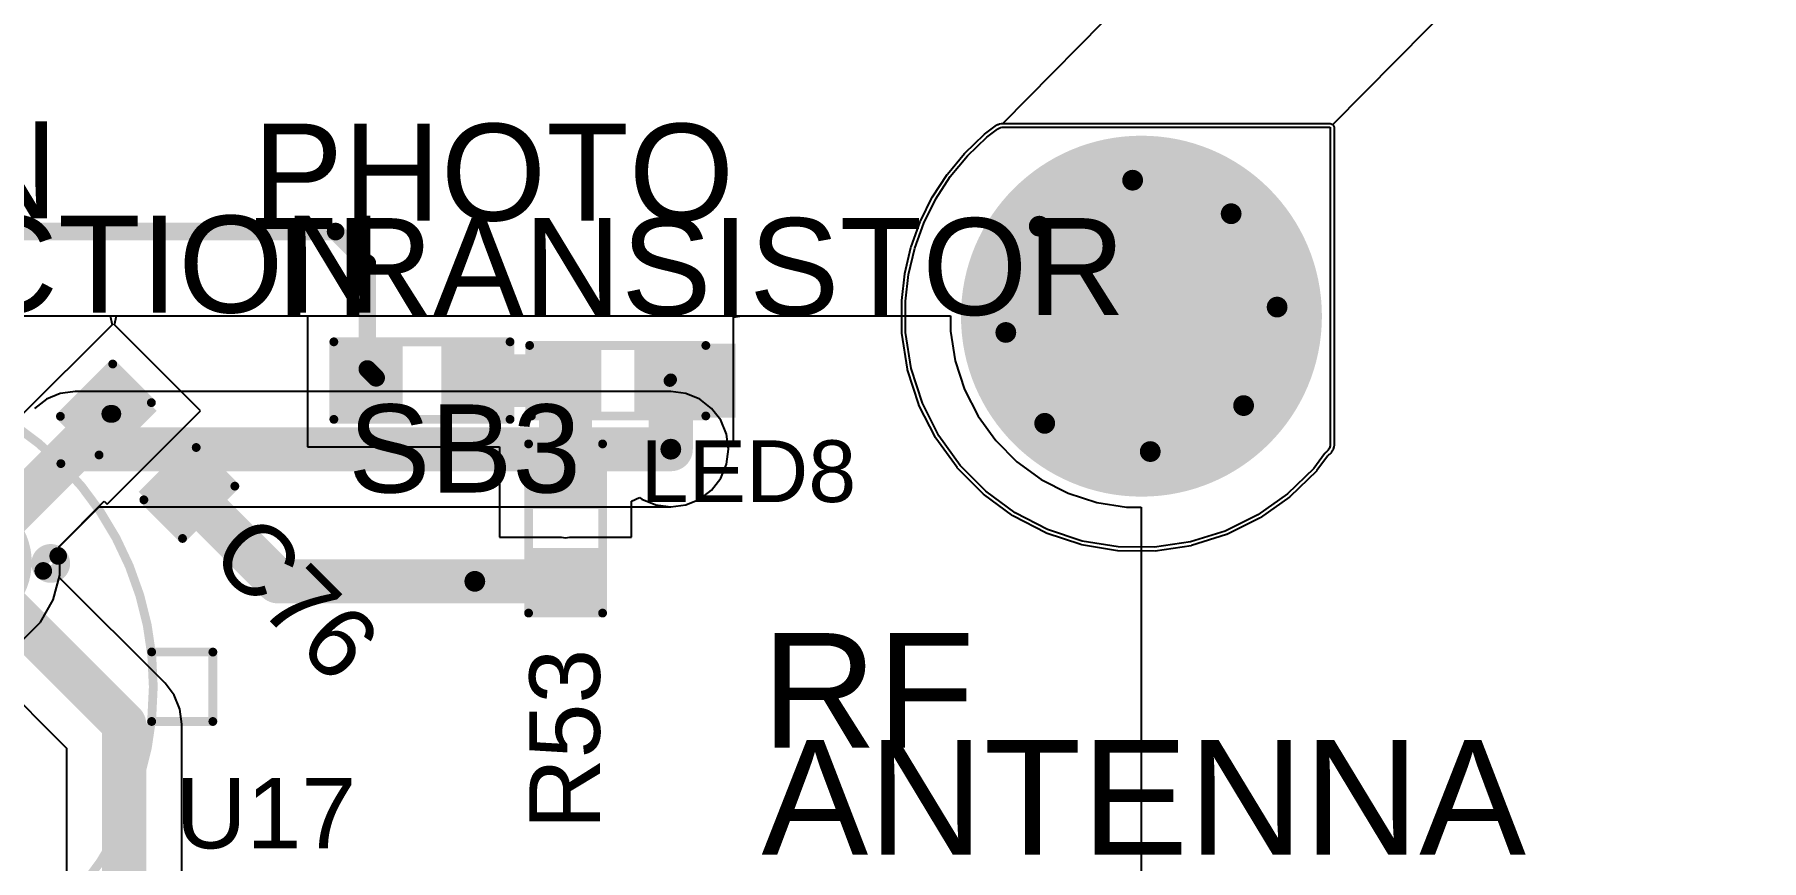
# Model space of a CAD drawing. Header units: millimetres. Extents: x -3 to 5437, y -3 to 5435.
# Drawn here: x 183.49 to 208.38, y 110.59 to 122.5 of the extents above; entities that cross this region are included whole.
import ezdxf

# ---------------------------------------------------------------- set-up
doc = ezdxf.new("R2010")
doc.units = ezdxf.units.MM
for name, color, linetype in [('BottomLayer', 5, 'Continuous'), ('BottomSolder', 6, 'Continuous'), ('MultiLayer', 9, 'Continuous'), ('PadHoleLayer', 156, 'Continuous'), ('TopLayer', 1, 'Continuous'), ('TopOverlay', 2, 'Continuous'), ('TopPaste', 8, 'Continuous'), ('TopSolder', 216, 'Continuous'), ('ViaHoleLayer', 16, 'Continuous')]:
    doc.layers.add(name, color=color, linetype=linetype)
doc.styles.add('Arial', font='', dxfattribs={"height": 0.2})
doc.styles.get('Arial').set_extended_font_data('Arial')

# ---------------------------------------------------------------- blocks, each defined once
blk = doc.blocks.new('AS312_283')
at = {"layer": 'BottomLayer'}
h = blk.add_hatch(color=5, dxfattribs=at)
edge = h.paths.add_edge_path()
edge.add_arc((-2.54, 1.27), 0.8999982, 0, 360)
h = blk.add_hatch(color=5, dxfattribs=at)
edge = h.paths.add_edge_path()
edge.add_arc((2.54, 1.27), 0.8999982, 0, 360)
h = blk.add_hatch(color=5, dxfattribs=at)
edge = h.paths.add_edge_path()
edge.add_arc((2.54e-06, -1.27), 0.8999982, 0, 360)
at = {"layer": 'BottomSolder'}
h = blk.add_hatch(color=6, dxfattribs=at)
edge = h.paths.add_edge_path()
edge.add_arc((-2.54, 1.27), 1.0015982, 0, 360)
h = blk.add_hatch(color=6, dxfattribs=at)
edge = h.paths.add_edge_path()
edge.add_arc((2.54, 1.27), 1.0015982, 0, 360)
h = blk.add_hatch(color=6, dxfattribs=at)
edge = h.paths.add_edge_path()
edge.add_arc((2.54e-06, -1.27), 1.0015982, 0, 360)
at = {"layer": 'MultiLayer'}
h = blk.add_hatch(color=9, dxfattribs=at)
edge = h.paths.add_edge_path()
edge.add_arc((-2.54, 1.27), 0.8999982, 0, 360)
h = blk.add_hatch(color=9, dxfattribs=at)
edge = h.paths.add_edge_path()
edge.add_arc((2.54, 1.27), 0.8999982, 0, 360)
h = blk.add_hatch(color=9, dxfattribs=at)
edge = h.paths.add_edge_path()
edge.add_arc((2.54e-06, -1.27), 0.8999982, 0, 360)
at = {"layer": 'PadHoleLayer'}
h = blk.add_hatch(color=156, dxfattribs=at)
edge = h.paths.add_edge_path()
edge.add_arc((-2.54, 1.27), 0.4499991, 0, 360)
h = blk.add_hatch(color=156, dxfattribs=at)
edge = h.paths.add_edge_path()
edge.add_arc((2.54, 1.27), 0.4499991, 0, 360)
h = blk.add_hatch(color=156, dxfattribs=at)
edge = h.paths.add_edge_path()
edge.add_arc((2.54e-06, -1.27), 0.4499991, 0, 360)
at = {"layer": 'TopLayer'}
h = blk.add_hatch(color=1, dxfattribs=at)
edge = h.paths.add_edge_path()
edge.add_arc((-2.54, 1.27), 0.8999982, 0, 360)
h = blk.add_hatch(color=1, dxfattribs=at)
edge = h.paths.add_edge_path()
edge.add_arc((2.54, 1.27), 0.8999982, 0, 360)
h = blk.add_hatch(color=1, dxfattribs=at)
edge = h.paths.add_edge_path()
edge.add_arc((2.54e-06, -1.27), 0.8999982, 0, 360)
at = {"layer": 'TopSolder'}
h = blk.add_hatch(color=216, dxfattribs=at)
edge = h.paths.add_edge_path()
edge.add_arc((-2.54, 1.27), 1.0015982, 0, 360)
h = blk.add_hatch(color=216, dxfattribs=at)
edge = h.paths.add_edge_path()
edge.add_arc((2.54, 1.27), 1.0015982, 0, 360)
h = blk.add_hatch(color=216, dxfattribs=at)
edge = h.paths.add_edge_path()
edge.add_arc((2.54e-06, -1.27), 1.0015982, 0, 360)
at = {"layer": 'TopOverlay'}
for points, const_width in [([(4.54999852, 1.27, 1), (-4.550003599999999, 1.27, 1)], 0.127), ([(-3.50271334, 5.44806886, 1), (-3.43921334, 5.44806886, 1)], 0.0635), ([(-3.50271334, 5.44806886, 1), (-3.43921334, 5.44806886, 1)], 0.0635), ([(-4.21027352, 4.74050868, 1), (-4.14677352, 4.74050868, 1)], 0.0635), ([(-4.209818859999999, 4.74096334, 1), (-4.14631886, 4.74096334, 1)], 0.0635), ([(-2.8785947, 4.823952759999999, 1), (-2.8150947, 4.823952759999999, 1)], 0.0635), ([(-3.587749999999999, 4.11479746, 1), (-3.52425, 4.11479746, 1)], 0.0635), ([(-3.2766, 2.1844, 1), (-3.581399999999999, 2.1844, 1)], 0.254), ([(-3.644899999999999, 2.1844, 1), (-3.5179, 2.1844, 1)], 0.127), ([(-3.3401, 2.1844, 1), (-3.2131, 2.1844, 1)], 0.127), ([(-4.5817536, 1.27, 1), (-4.5182536, 1.27, 1)], 0.0635), ([(4.51824852, 1.27, 1), (4.58174852, 1.27, 1)], 0.0635)]:
    blk.add_lwpolyline(points, format="xyb", close=True, dxfattribs=dict(at, const_width=const_width))
at = {"layer": 'TopOverlay', "const_width": 0.127}
for points in [[(-3.47096334, 5.44806886), (-4.17806886, 4.74096334)], [(-2.8468447, 4.823952759999999), (-3.47096334, 5.44806886)], [(-3.556, 4.11479746), (-4.17852352, 4.74050868)]]:
    blk.add_lwpolyline(points, dxfattribs=at)
blk = doc.blocks.new('ALS_PT19_315C_L177_TR_328')
at = {"layer": 'TopLayer'}
for points in [[(-1.15999895, 0.41000045), (-0.33999805, 0.41000045), (-0.33999805, -0.41000045), (-1.15999895, -0.41000045)], [(0.34000059, 0.41000045), (1.16000149, 0.41000045), (1.16000149, -0.41000045), (0.34000059, -0.41000045)]]:
    blk.add_hatch(color=1, dxfattribs=at).paths.add_polyline_path(points)
at = {"layer": 'TopOverlay'}
blk.add_hatch(color=2, dxfattribs=at).paths.add_polyline_path([(-1.70194478, -0.53325522), (-1.27014478, -0.53325522), (-1.27014478, 0.5335447799999999), (-1.70194478, 0.5335447799999999)])
at = {"layer": 'TopPaste'}
for points in [[(-1.15999895, 0.41000045), (-0.33999805, 0.41000045), (-0.33999805, -0.41000045), (-1.15999895, -0.41000045)], [(0.34000059, 0.41000045), (1.16000149, 0.41000045), (1.16000149, -0.41000045), (0.34000059, -0.41000045)]]:
    blk.add_hatch(color=8, dxfattribs=at).paths.add_polyline_path(points)
at = {"layer": 'TopSolder'}
for points in [[(-1.26159895, 0.51160045), (-0.23839805, 0.51160045), (-0.23839805, -0.51160045), (-1.26159895, -0.51160045)], [(0.23840059, 0.51160045), (1.26160149, 0.51160045), (1.26160149, -0.51160045), (0.23840059, -0.51160045)]]:
    blk.add_hatch(color=216, dxfattribs=at).paths.add_polyline_path(points)
at = {"layer": 'TopOverlay', "const_width": 0.127}
for points in [[(-1.26999746, 0.508), (-1.26999746, -0.508)], [(1.2446, 0.508), (-1.26999746, 0.508)], [(1.27, 0.508), (1.27, -0.508)], [(1.27, -0.508), (-1.26999746, -0.508)]]:
    blk.add_lwpolyline(points, dxfattribs=at)
at = {"layer": 'TopOverlay', "const_width": 0.0635}
for points in [[(-1.30174746, 0.508, 1), (-1.23824746, 0.508, 1)], [(-1.30174746, 0.508, 1), (-1.23824746, 0.508, 1)], [(1.21285, 0.508, 1), (1.27635, 0.508, 1)], [(1.23825, 0.508, 1), (1.30175, 0.508, 1)], [(-1.30174746, -0.508, 1), (-1.23824746, -0.508, 1)], [(-1.30174746, -0.508, 1), (-1.23824746, -0.508, 1)], [(1.23825, -0.508, 1), (1.30175, -0.508, 1)], [(1.23825, -0.508, 1), (1.30175, -0.508, 1)]]:
    blk.add_lwpolyline(points, format="xyb", close=True, dxfattribs=at)
blk = doc.blocks.new('C__0603_351')
at = {"layer": 'TopLayer'}
for points in [[(-0.3809999999999999, 0.4445), (-0.3809999999999999, -0.4445), (-1.143, -0.4445), (-1.143, 0.4445)], [(1.143, 0.4445), (1.143, -0.4445), (0.3809999999999999, -0.4445), (0.3809999999999999, 0.4445)]]:
    blk.add_hatch(color=1, dxfattribs=at).paths.add_polyline_path(points)
at = {"layer": 'TopPaste'}
for points in [[(-0.3809999999999999, 0.4445), (-0.3809999999999999, -0.4445), (-1.143, -0.4445), (-1.143, 0.4445)], [(1.143, 0.4445), (1.143, -0.4445), (0.3809999999999999, -0.4445), (0.3809999999999999, 0.4445)]]:
    blk.add_hatch(color=8, dxfattribs=at).paths.add_polyline_path(points)
at = {"layer": 'TopSolder'}
for points in [[(-0.3210001199999999, 0.50449988), (-0.3210001199999999, -0.50449988), (-1.20299988, -0.50449988), (-1.20299988, 0.50449988)], [(1.20299988, 0.50449988), (1.20299988, -0.50449988), (0.3210001199999999, -0.50449988), (0.3210001199999999, 0.50449988)]]:
    blk.add_hatch(color=216, dxfattribs=at).paths.add_polyline_path(points)
at = {"layer": 'TopOverlay', "const_width": 0.127}
for points in [[(-1.2446, -0.5334), (-1.2446, 0.5334)], [(-1.2446, 0.5334), (-0.4571999999999999, 0.5334)], [(0.4571999999999999, 0.5334), (1.2446, 0.5334)], [(1.2446, -0.5334), (1.2446, 0.5334)], [(-1.2446, -0.5334), (-0.4571999999999999, -0.5334)], [(0.4571999999999999, -0.5334), (1.2446, -0.5334)]]:
    blk.add_lwpolyline(points, dxfattribs=at)
at = {"layer": 'TopOverlay', "const_width": 0.0635}
for points in [[(-1.27635, 0.5334, 1), (-1.21285, 0.5334, 1)], [(-1.27635, 0.5334, 1), (-1.21285, 0.5334, 1)], [(-0.4889499999999999, 0.5334, 1), (-0.42545, 0.5334, 1)], [(0.42545, 0.5334, 1), (0.4889499999999999, 0.5334, 1)], [(1.21285, 0.5334, 1), (1.27635, 0.5334, 1)], [(1.21285, 0.5334, 1), (1.27635, 0.5334, 1)], [(-1.27635, -0.5334, 1), (-1.21285, -0.5334, 1)], [(-1.27635, -0.5334, 1), (-1.21285, -0.5334, 1)], [(-0.4889499999999999, -0.5334, 1), (-0.42545, -0.5334, 1)], [(0.42545, -0.5334, 1), (0.4889499999999999, -0.5334, 1)], [(1.21285, -0.5334, 1), (1.27635, -0.5334, 1)], [(1.21285, -0.5334, 1), (1.27635, -0.5334, 1)]]:
    blk.add_lwpolyline(points, format="xyb", close=True, dxfattribs=at)
blk = doc.blocks.new('S______B______422')
at = {"layer": 'TopLayer'}
for points in [[(-1.143, -0.4445), (-1.143, 0.4445), (-0.3809999999999999, 0.4445), (-0.3809999999999999, -0.4445)], [(0.3809999999999999, -0.4445), (0.3809999999999999, 0.4445), (1.143, 0.4445), (1.143, -0.4445)]]:
    blk.add_hatch(color=1, dxfattribs=at).paths.add_polyline_path(points)
at = {"layer": 'TopPaste'}
for points in [[(-1.143, -0.4445), (-1.143, 0.4445), (-0.3809999999999999, 0.4445), (-0.3809999999999999, -0.4445)], [(0.3809999999999999, -0.4445), (0.3809999999999999, 0.4445), (1.143, 0.4445), (1.143, -0.4445)]]:
    blk.add_hatch(color=8, dxfattribs=at).paths.add_polyline_path(points)
at = {"layer": 'TopSolder'}
for points in [[(-1.2446, -0.5460999999999999), (-1.2446, 0.5460999999999999), (-0.2794, 0.5460999999999999), (-0.2794, -0.5460999999999999)], [(0.2794, -0.5460999999999999), (0.2794, 0.5460999999999999), (1.2446, 0.5460999999999999), (1.2446, -0.5460999999999999)]]:
    blk.add_hatch(color=216, dxfattribs=at).paths.add_polyline_path(points)
at = {"layer": 'TopOverlay', "const_width": 0.127}
for points in [[(1.27, 0.5588), (-1.27, 0.5588)], [(-1.27, 0.5588), (-1.27, -0.5588)], [(1.27, 0.5588), (1.27, -0.5588)], [(1.27, -0.5588), (-1.27, -0.5588)]]:
    blk.add_lwpolyline(points, dxfattribs=at)
at = {"layer": 'TopOverlay', "const_width": 0.0635}
for points in [[(-1.30175, 0.5588, 1), (-1.23825, 0.5588, 1)], [(-1.30175, 0.5588, 1), (-1.23825, 0.5588, 1)], [(1.23825, 0.5588, 1), (1.30175, 0.5588, 1)], [(1.23825, 0.5588, 1), (1.30175, 0.5588, 1)], [(-1.30175, -0.5588, 1), (-1.23825, -0.5588, 1)], [(-1.30175, -0.5588, 1), (-1.23825, -0.5588, 1)], [(1.23825, -0.5588, 1), (1.30175, -0.5588, 1)], [(1.23825, -0.5588, 1), (1.30175, -0.5588, 1)]]:
    blk.add_lwpolyline(points, format="xyb", close=True, dxfattribs=at)
blk = doc.blocks.new('R___0603_428')
at = {"layer": 'TopLayer'}
for points in [[(-0.3809999999999999, 0.4445), (-0.3809999999999999, -0.4445), (-1.143, -0.4445), (-1.143, 0.4445)], [(1.143, 0.4445), (1.143, -0.4445), (0.3809999999999999, -0.4445), (0.3809999999999999, 0.4445)]]:
    blk.add_hatch(color=1, dxfattribs=at).paths.add_polyline_path(points)
at = {"layer": 'TopPaste'}
for points in [[(-0.3809999999999999, 0.4445), (-0.3809999999999999, -0.4445), (-1.143, -0.4445), (-1.143, 0.4445)], [(1.143, 0.4445), (1.143, -0.4445), (0.3809999999999999, -0.4445), (0.3809999999999999, 0.4445)]]:
    blk.add_hatch(color=8, dxfattribs=at).paths.add_polyline_path(points)
at = {"layer": 'TopSolder'}
for points in [[(-0.2794, 0.5460999999999999), (-0.2794, -0.5460999999999999), (-1.2446, -0.5460999999999999), (-1.2446, 0.5460999999999999)], [(1.2446, 0.5460999999999999), (1.2446, -0.5460999999999999), (0.2794, -0.5460999999999999), (0.2794, 0.5460999999999999)]]:
    blk.add_hatch(color=216, dxfattribs=at).paths.add_polyline_path(points)
at = {"layer": 'TopOverlay', "const_width": 0.127}
for points in [[(-1.2192, 0.5334), (-1.2192, -0.5334)], [(-1.2192, 0.5334), (1.2192, 0.5334)], [(1.2192, 0.5334), (1.2192, -0.5334)], [(-1.2192, -0.5334), (1.2192, -0.5334)]]:
    blk.add_lwpolyline(points, dxfattribs=at)
at = {"layer": 'TopOverlay', "const_width": 0.0635}
for points in [[(-1.25095, 0.5334, 1), (-1.18745, 0.5334, 1)], [(-1.25095, 0.5334, 1), (-1.18745, 0.5334, 1)], [(1.18745, 0.5334, 1), (1.25095, 0.5334, 1)], [(1.18745, 0.5334, 1), (1.25095, 0.5334, 1)], [(-1.25095, -0.5334, 1), (-1.18745, -0.5334, 1)], [(-1.25095, -0.5334, 1), (-1.18745, -0.5334, 1)], [(1.18745, -0.5334, 1), (1.25095, -0.5334, 1)], [(1.18745, -0.5334, 1), (1.25095, -0.5334, 1)]]:
    blk.add_lwpolyline(points, format="xyb", close=True, dxfattribs=at)

msp = doc.modelspace()

# ---------------------------------------------------------------- hatches: boundary and pattern name
at = {"layer": 'BottomLayer'}
h = msp.add_hatch(color=5, dxfattribs=at)
edge = h.paths.add_edge_path()
edge.add_arc((199.44610352, 118.44084262), 2.50000008, 0, 360)
h = msp.add_hatch(color=5, dxfattribs=at)
edge = h.paths.add_edge_path()
edge.add_arc((199.31910352, 120.40079552), 0.2999994, 0, 360)
h = msp.add_hatch(color=5, dxfattribs=at)
edge = h.paths.add_edge_path()
edge.add_arc((197.9733404, 119.7381527), 0.2999994, 0, 360)
h = msp.add_hatch(color=5, dxfattribs=at)
edge = h.paths.add_edge_path()
edge.add_arc((200.7392607, 119.91775864), 0.2999994, 0, 360)
h = msp.add_hatch(color=5, dxfattribs=at)
edge = h.paths.add_edge_path()
edge.add_arc((201.40190352, 118.57199552), 0.2999994, 0, 360)
h = msp.add_hatch(color=5, dxfattribs=at)
edge = h.paths.add_edge_path()
edge.add_arc((197.4910071, 118.2061898), 0.2999994, 0, 360)
h = msp.add_hatch(color=5, dxfattribs=at)
edge = h.paths.add_edge_path()
edge.add_arc((200.91886664, 117.15183834), 0.2999994, 0, 360)
h = msp.add_hatch(color=5, dxfattribs=at)
edge = h.paths.add_edge_path()
edge.add_arc((198.05134634, 116.8960324), 0.2999994, 0, 360)
h = msp.add_hatch(color=5, dxfattribs=at)
edge = h.paths.add_edge_path()
edge.add_arc((192.66178384, 116.5233382), 0.2999994, 0, 360)
h = msp.add_hatch(color=5, dxfattribs=at)
edge = h.paths.add_edge_path()
edge.add_arc((199.57310352, 116.48919552), 0.2999994, 0, 360)
h = msp.add_hatch(color=5, dxfattribs=at)
edge = h.paths.add_edge_path()
edge.add_arc((189.83623704, 114.6183382), 0.2999994, 0, 360)
at = {"layer": 'BottomSolder'}
h = msp.add_hatch(color=6, dxfattribs=at)
edge = h.paths.add_edge_path()
edge.add_arc((199.44610352, 118.44084262), 2.60160008, 0, 360)
h = msp.add_hatch(color=6, dxfattribs=at)
edge = h.paths.add_edge_path()
edge.add_arc((199.31910352, 120.40079552), 0.1499997, 0, 360)
h = msp.add_hatch(color=6, dxfattribs=at)
edge = h.paths.add_edge_path()
edge.add_arc((200.7392607, 119.91775864), 0.1499997, 0, 360)
h = msp.add_hatch(color=6, dxfattribs=at)
edge = h.paths.add_edge_path()
edge.add_arc((197.9733404, 119.7381527), 0.1499997, 0, 360)
h = msp.add_hatch(color=6, dxfattribs=at)
edge = h.paths.add_edge_path()
edge.add_arc((201.40190352, 118.57199552), 0.1499997, 0, 360)
h = msp.add_hatch(color=6, dxfattribs=at)
edge = h.paths.add_edge_path()
edge.add_arc((197.4910071, 118.2061898), 0.1499997, 0, 360)
h = msp.add_hatch(color=6, dxfattribs=at)
edge = h.paths.add_edge_path()
edge.add_arc((200.91886664, 117.15183834), 0.1499997, 0, 360)
h = msp.add_hatch(color=6, dxfattribs=at)
edge = h.paths.add_edge_path()
edge.add_arc((198.05134634, 116.8960324), 0.1499997, 0, 360)
h = msp.add_hatch(color=6, dxfattribs=at)
edge = h.paths.add_edge_path()
edge.add_arc((199.57310352, 116.48919552), 0.1499997, 0, 360)
at = {"layer": 'MultiLayer'}
h = msp.add_hatch(color=9, dxfattribs=at)
edge = h.paths.add_edge_path()
edge.add_arc((199.44610352, 118.44084262), 2.50000008, 0, 360)
at = {"layer": 'PadHoleLayer'}
h = msp.add_hatch(color=156, dxfattribs=at)
edge = h.paths.add_edge_path()
edge.add_arc((199.44610352, 118.44084262), 1.54999944, 0, 360)
at = {"layer": 'TopLayer'}
h = msp.add_hatch(color=1, dxfattribs=at)
edge = h.paths.add_edge_path()
edge.add_arc((199.44610352, 118.44084262), 2.50000008, 0, 360)
h = msp.add_hatch(color=1, dxfattribs=at)
edge = h.paths.add_edge_path()
edge.add_arc((199.31910352, 120.40079552), 0.2999994, 0, 360)
h = msp.add_hatch(color=1, dxfattribs=at)
edge = h.paths.add_edge_path()
edge.add_arc((197.9733404, 119.7381527), 0.2999994, 0, 360)
h = msp.add_hatch(color=1, dxfattribs=at)
edge = h.paths.add_edge_path()
edge.add_arc((200.7392607, 119.91775864), 0.2999994, 0, 360)
h = msp.add_hatch(color=1, dxfattribs=at)
edge = h.paths.add_edge_path()
edge.add_arc((201.40190352, 118.57199552), 0.2999994, 0, 360)
h = msp.add_hatch(color=1, dxfattribs=at)
edge = h.paths.add_edge_path()
edge.add_arc((197.4910071, 118.2061898), 0.2999994, 0, 360)
h = msp.add_hatch(color=1, dxfattribs=at)
edge = h.paths.add_edge_path()
edge.add_arc((200.91886664, 117.15183834), 0.2999994, 0, 360)
h = msp.add_hatch(color=1, dxfattribs=at)
edge = h.paths.add_edge_path()
edge.add_arc((198.05134634, 116.8960324), 0.2999994, 0, 360)
h = msp.add_hatch(color=1, dxfattribs=at)
edge = h.paths.add_edge_path()
edge.add_arc((192.66178384, 116.5233382), 0.2999994, 0, 360)
h = msp.add_hatch(color=1, dxfattribs=at)
edge = h.paths.add_edge_path()
edge.add_arc((199.57310352, 116.48919552), 0.2999994, 0, 360)
h = msp.add_hatch(color=1, dxfattribs=at)
edge = h.paths.add_edge_path()
edge.add_arc((189.83623704, 114.6183382), 0.2999994, 0, 360)
at = {"layer": 'TopSolder'}
h = msp.add_hatch(color=216, dxfattribs=at)
edge = h.paths.add_edge_path()
edge.add_arc((199.44610352, 118.44084262), 2.60160008, 0, 360)
h = msp.add_hatch(color=216, dxfattribs=at)
edge = h.paths.add_edge_path()
edge.add_arc((199.31910352, 120.40079552), 0.1499997, 0, 360)
h = msp.add_hatch(color=216, dxfattribs=at)
edge = h.paths.add_edge_path()
edge.add_arc((200.7392607, 119.91775864), 0.1499997, 0, 360)
h = msp.add_hatch(color=216, dxfattribs=at)
edge = h.paths.add_edge_path()
edge.add_arc((197.9733404, 119.7381527), 0.1499997, 0, 360)
h = msp.add_hatch(color=216, dxfattribs=at)
edge = h.paths.add_edge_path()
edge.add_arc((201.40190352, 118.57199552), 0.1499997, 0, 360)
h = msp.add_hatch(color=216, dxfattribs=at)
edge = h.paths.add_edge_path()
edge.add_arc((197.4910071, 118.2061898), 0.1499997, 0, 360)
h = msp.add_hatch(color=216, dxfattribs=at)
edge = h.paths.add_edge_path()
edge.add_arc((200.91886664, 117.15183834), 0.1499997, 0, 360)
h = msp.add_hatch(color=216, dxfattribs=at)
edge = h.paths.add_edge_path()
edge.add_arc((198.05134634, 116.8960324), 0.1499997, 0, 360)
h = msp.add_hatch(color=216, dxfattribs=at)
edge = h.paths.add_edge_path()
edge.add_arc((199.57310352, 116.48919552), 0.1499997, 0, 360)
at = {"layer": 'ViaHoleLayer'}
h = msp.add_hatch(color=16, dxfattribs=at)
edge = h.paths.add_edge_path()
edge.add_arc((199.31910352, 120.40079552), 0.1499997, 0, 360)
h = msp.add_hatch(color=16, dxfattribs=at)
edge = h.paths.add_edge_path()
edge.add_arc((200.7392607, 119.91775864), 0.1499997, 0, 360)
h = msp.add_hatch(color=16, dxfattribs=at)
edge = h.paths.add_edge_path()
edge.add_arc((197.9733404, 119.7381527), 0.1499997, 0, 360)
h = msp.add_hatch(color=16, dxfattribs=at)
edge = h.paths.add_edge_path()
edge.add_arc((201.40190352, 118.57199552), 0.1499997, 0, 360)
h = msp.add_hatch(color=16, dxfattribs=at)
edge = h.paths.add_edge_path()
edge.add_arc((197.4910071, 118.2061898), 0.1499997, 0, 360)
h = msp.add_hatch(color=16, dxfattribs=at)
edge = h.paths.add_edge_path()
edge.add_arc((200.91886664, 117.15183834), 0.1499997, 0, 360)
h = msp.add_hatch(color=16, dxfattribs=at)
edge = h.paths.add_edge_path()
edge.add_arc((198.05134634, 116.8960324), 0.1499997, 0, 360)
h = msp.add_hatch(color=16, dxfattribs=at)
edge = h.paths.add_edge_path()
edge.add_arc((192.66178384, 116.5233382), 0.1499997, 0, 360)
h = msp.add_hatch(color=16, dxfattribs=at)
edge = h.paths.add_edge_path()
edge.add_arc((199.57310352, 116.48919552), 0.1499997, 0, 360)
h = msp.add_hatch(color=16, dxfattribs=at)
edge = h.paths.add_edge_path()
edge.add_arc((189.83623704, 114.6183382), 0.1499997, 0, 360)

# ---------------------------------------------------------------- linework, layer by layer
at = {"layer": 'BottomLayer'}
for p, q in [((196.93673338, 120.75246868), (197.21563554, 121.02021008)), ((197.21563554, 121.02021008), (197.36953922, 121.13717708)), ((197.36953922, 121.13717708), (197.37779422, 121.14345596)), ((197.37779422, 121.14345596), (197.39611778, 121.15317146)), ((197.39611778, 121.15317146), (197.4157723, 121.15979324)), ((197.4157723, 121.15979324), (197.43624216, 121.1631435)), ((197.43624216, 121.1631435), (197.44661044, 121.16313842)), ((197.44661044, 121.16313842), (197.44661806, 121.16314858)), ((197.44661806, 121.16314858), (202.1684298, 121.16314858)), ((202.1684298, 121.16314858), (202.16843488, 119.89692556)), ((196.69043212, 120.45446572), (196.93673338, 120.75246868)), ((196.47999058, 120.13014328), (196.69043212, 120.45446572)), ((196.3081926, 119.7837965), (196.47999058, 120.13014328)), ((196.17731656, 119.42000754), (196.3081926, 119.7837965)), ((202.16843488, 119.89692556), (202.16843996, 116.5905212)), ((196.08908966, 119.04359478), (196.17731656, 119.42000754)), ((196.04468284, 118.65953916), (196.08908966, 119.04359478)), ((196.04468284, 118.46622992), (196.04468284, 118.65953916)), ((96.21404937999999, 118.44349692), (196.69210344, 118.44349692)), ((196.0446803, 118.20363202), (196.04468284, 118.46622992)), ((196.69210344, 118.44349692), (196.69210344, 118.2240968)), ((196.12639718, 117.68483702), (196.0446803, 118.20363202)), ((196.69210344, 118.2240968), (196.75991636, 117.79594678)), ((196.75991636, 117.79594678), (196.89387088, 117.3836743)), ((196.28784212, 117.1850717), (196.12639718, 117.68483702)), ((183.86122486, 117.3275911), (183.66041246, 117.24441118)), ((183.9689742, 117.34177446), (183.86122486, 117.3275911)), ((184.07672354, 117.35596036), (183.9689742, 117.34177446)), ((192.66178384, 117.35596036), (184.07672354, 117.35596036)), ((192.87728252, 117.32758856), (192.66178384, 117.35596036)), ((193.07809492, 117.24441118), (192.87728252, 117.32758856)), ((196.89387088, 117.3836743), (197.09067008, 116.99743174)), ((183.66041246, 117.24441118), (183.48797186, 117.11208988)), ((193.25053552, 117.11208988), (193.07809492, 117.24441118)), ((193.38285682, 116.93964928), (193.25053552, 117.11208988)), ((196.5250832, 116.7165179), (196.28784212, 117.1850717)), ((193.4660342, 116.73883688), (193.38285682, 116.93964928)), ((197.09067008, 116.99743174), (197.34547018, 116.6467314)), ((193.494406, 116.5233382), (193.4660342, 116.73883688)), ((193.4660342, 116.30783952), (193.494406, 116.5233382)), ((196.83233938, 116.29058276), (196.5250832, 116.7165179)), ((197.34547018, 116.6467314), (197.6519923, 116.34020928)), ((202.14021548, 116.50861128), (202.11411952, 116.48468194)), ((202.15879558, 116.53875346), (202.14021548, 116.50861128)), ((202.16844504, 116.57281994), (202.15879558, 116.53875346)), ((202.16843996, 116.5905212), (202.16844504, 116.57281994)), ((193.38285682, 116.10702712), (193.4660342, 116.30783952)), ((197.20213036, 115.91764218), (196.83233938, 116.29058276)), ((197.6519923, 116.34020928), (198.00269264, 116.08540918)), ((202.08653766, 116.45770968), (201.92931928, 116.24737736)), ((202.08821406, 116.45994742), (202.08653512, 116.45770714)), ((202.08653512, 116.45770714), (202.08653766, 116.45770968)), ((202.09137128, 116.46457276), (202.08821406, 116.45994742)), ((202.09431768, 116.46933526), (202.09137128, 116.46457276)), ((202.09704818, 116.47422476), (202.09431768, 116.46933526)), ((202.09830294, 116.47673174), (202.09704818, 116.47422476)), ((202.11411952, 116.48468194), (202.09830294, 116.47673174)), ((193.25053552, 115.93458652), (193.38285682, 116.10702712)), ((198.00269264, 116.08540918), (198.3889352, 115.88860998)), ((201.92931928, 116.24737736), (201.55326212, 115.88076138)), ((192.87728252, 115.71908784), (193.07809492, 115.80226522)), ((193.07809492, 115.80226522), (193.25053552, 115.93458652)), ((197.62544422, 115.60678428), (197.20213036, 115.91764218)), ((198.3889352, 115.88860998), (198.80120768, 115.75465546)), ((201.55326212, 115.88076138), (201.12473872, 115.57712216)), ((183.84611186, 115.11522316), (184.42160474, 115.69071604)), ((184.42160474, 115.69071604), (192.66178384, 115.69071604)), ((192.66178384, 115.69071604), (192.87728252, 115.71908784)), ((198.0919711, 115.36557826), (197.62544422, 115.60678428)), ((198.80120768, 115.75465546), (199.2293577, 115.68684254)), ((199.2293577, 115.68684254), (199.44346954, 115.68684254)), ((199.44346954, 115.68684254), (199.44346954, 109.98865988)), ((201.12473872, 115.57712216), (200.65419102, 115.34386126)), ((198.59034704, 115.19990168), (198.0919711, 115.36557826)), ((200.65419102, 115.34386126), (200.15307696, 115.18665558)), ((183.85564702, 115.07963268), (183.84611186, 115.11522316)), ((183.85564702, 114.70889936), (183.85564702, 115.07963268)), ((199.10843338, 115.11378806), (198.59034704, 115.19990168)), ((199.63360632, 115.10933798), (199.10843338, 115.11378806)), ((200.15307696, 115.18665558), (199.63360632, 115.10933798)), ((183.75969598, 114.3508), (183.85564702, 114.70889936)), ((183.57432932, 114.02973384), (183.75969598, 114.3508)), ((183.31218354, 113.76758806), (183.57432932, 114.02973384))]:
    msp.add_line(p, q, dxfattribs=at)
at = {"layer": 'BottomLayer', "const_width": 0.635}
for points in [[(182.44765136, 114.89426602), (184.07672354, 116.5233382)], [(184.07672354, 116.5233382), (192.66178384, 116.5233382)]]:
    msp.add_lwpolyline(points, dxfattribs=at)
at = {"layer": 'BottomLayer', "const_width": 0.3175}
for points in [[(183.91797354, 116.5233382, 1), (184.23547354, 116.5233382, 1)], [(183.91797354, 116.5233382, 1), (184.23547354, 116.5233382, 1)], [(192.50303384, 116.5233382, 1), (192.82053384, 116.5233382, 1)]]:
    msp.add_lwpolyline(points, format="xyb", close=True, dxfattribs=at)
at = {"layer": 'BottomSolder'}
for p, q in [((202.20730958, 121.20202836), (5436.900774639999, 5435.16615022)), ((196.8986537, 120.79213586), (197.17755586, 121.05987726)), ((197.17755586, 121.05987726), (197.18067752, 121.06109646)), ((197.18067752, 121.06109646), (197.18236408, 121.06398698)), ((197.18236408, 121.06398698), (197.33624998, 121.18093874)), ((197.33624998, 121.18094128), (197.34450498, 121.18722016)), ((197.33624998, 121.18093874), (197.33624998, 121.18094128)), ((197.34450498, 121.18722016), (197.3490465, 121.1884165)), ((197.3490465, 121.1884165), (197.35203608, 121.192036)), ((197.35203608, 121.192036), (197.37035964, 121.2017515)), ((197.37035964, 121.2017515), (197.37502816, 121.202196)), ((197.37502816, 121.202196), (197.3785613, 121.20527956)), ((197.3785613, 121.20527956), (197.39821582, 121.21190134)), ((197.39821582, 121.21190134), (197.40289958, 121.21158384)), ((197.40289958, 121.21158384), (197.40688992, 121.2140578)), ((197.40688992, 121.2140578), (197.42735978, 121.21740806)), ((197.42735978, 121.21740806), (197.43193178, 121.21633364)), ((197.43193178, 121.21633364), (197.4362701, 121.21812942)), ((197.4362701, 121.21812942), (197.44659266, 121.21812434)), ((197.44659266, 121.21812434), (197.44661806, 121.2181345)), ((197.44661806, 121.2181345), (202.1684298, 121.2181345)), ((202.1684298, 121.2181345), (202.20730958, 121.20202836)), ((202.20730958, 121.20202836), (202.22341572, 121.16314858)), ((202.22341572, 121.16314858), (202.2234208, 119.89692556)), ((196.64804968, 120.48949486), (196.89435094, 120.78749782)), ((196.89435094, 120.78749782), (196.8973075, 120.789065)), ((196.8973075, 120.789065), (196.8986537, 120.79213586)), ((196.43386418, 120.1600721), (196.64430572, 120.48439454)), ((196.64430572, 120.48439454), (196.6470667, 120.48629446)), ((196.6470667, 120.48629446), (196.64804968, 120.48949486)), ((196.25893438, 119.8082313), (196.43073236, 120.15457554)), ((196.43073236, 120.15457554), (196.43325458, 120.15677772)), ((196.43325458, 120.15677772), (196.43386418, 120.1600721)), ((196.12557676, 119.43862066), (196.2564528, 119.80241216)), ((196.2564528, 119.80241216), (196.25870832, 119.8048912)), ((196.25870832, 119.8048912), (196.25893438, 119.8082313)), ((202.2234208, 119.89692556), (202.22342588, 116.59053644)), ((196.03555408, 119.05614238), (196.12378098, 119.43255514)), ((196.12378098, 119.43255514), (196.12573424, 119.43527548)), ((196.12573424, 119.43527548), (196.12557676, 119.43862066)), ((195.99006014, 118.66585614), (196.03446696, 119.04990922)), ((196.03446696, 119.04990922), (196.0360951, 119.05283784)), ((196.0360951, 119.05283784), (196.03555408, 119.05614238)), ((195.98969692, 118.65953916), (195.99097962, 118.66263288)), ((195.98969692, 118.46622992), (195.98969692, 118.65953916)), ((195.99097962, 118.66263288), (195.99006014, 118.66585614)), ((195.98969438, 118.20363202), (195.98969692, 118.46622992)), ((195.99142158, 118.19946134), (195.98969438, 118.20363202)), ((195.99036494, 118.19507476), (195.99142158, 118.19946134)), ((196.07208182, 117.6762823), (195.99036494, 118.19507476)), ((196.0744364, 117.6724342), (196.07208182, 117.6762823)), ((196.07407318, 117.66793586), (196.0744364, 117.6724342)), ((196.23551812, 117.168168), (196.07407318, 117.66793586)), ((196.2384442, 117.16473138), (196.23551812, 117.168168)), ((196.2387871, 117.16023304), (196.2384442, 117.16473138)), ((196.47602818, 116.69167924), (196.2387871, 117.16023304)), ((196.47944956, 116.688743), (196.47602818, 116.69167924)), ((196.48048842, 116.6843488), (196.47944956, 116.688743)), ((196.7877446, 116.25841366), (196.48048842, 116.6843488)), ((202.2056027, 116.5099016), (202.1870226, 116.47975942)), ((202.2068473, 116.51762574), (202.2056027, 116.5099016)), ((202.2116987, 116.52376746), (202.2068473, 116.51762574)), ((202.2213507, 116.55783394), (202.2116987, 116.52376746)), ((202.22343096, 116.57283518), (202.22043884, 116.56560634)), ((202.22043884, 116.56560634), (202.2213507, 116.55783394)), ((202.22342588, 116.59053644), (202.22342588, 116.59053644)), ((202.22342588, 116.59053644), (202.22343096, 116.57283518)), ((196.79158762, 116.2560413), (196.7877446, 116.25841366)), ((202.13057872, 116.42478874), (201.97336034, 116.21445642)), ((202.13221448, 116.4269706), (202.13057872, 116.42479128)), ((202.13057872, 116.42479128), (202.13057872, 116.42478874)), ((202.13253706, 116.42823298), (202.13221448, 116.4269706)), ((202.13362926, 116.42894672), (202.13253706, 116.42823298)), ((202.13678648, 116.43357206), (202.13362926, 116.42894672)), ((202.13701254, 116.43464648), (202.13678648, 116.43357206)), ((202.1388134, 116.43555326), (202.13701254, 116.43464648)), ((202.14392642, 116.44147654), (202.1388134, 116.43555326)), ((202.15127972, 116.4441537), (202.14392642, 116.44147654)), ((202.17737822, 116.46808558), (202.15127972, 116.4441537)), ((202.18068276, 116.4751798), (202.17737822, 116.46808558)), ((202.1870226, 116.47975942), (202.18068276, 116.4751798)), ((196.7932945, 116.25186808), (196.79158762, 116.2560413)), ((197.16308548, 115.8789275), (196.7932945, 116.25186808)), ((201.96770376, 116.20800482), (201.5916466, 115.84138884)), ((201.9694843, 116.21215264), (201.96770376, 116.20800482)), ((201.97336034, 116.21445642), (201.9694843, 116.21215264)), ((197.167246, 115.87718506), (197.16308548, 115.8789275)), ((197.1695828, 115.87332426), (197.167246, 115.87718506)), ((197.5928992, 115.56246382), (197.1695828, 115.87332426)), ((201.58505276, 115.83589736), (201.15652936, 115.53225814)), ((201.5874556, 115.83971498), (201.58505276, 115.83589736)), ((201.5916466, 115.84138884), (201.5874556, 115.83971498)), ((197.59728324, 115.5613894), (197.5928992, 115.56246382)), ((197.60019154, 115.55794008), (197.59728324, 115.5613894)), ((198.06671842, 115.31673406), (197.60019154, 115.55794008)), ((201.14916082, 115.52785632), (200.67861312, 115.29459542)), ((201.15213008, 115.53125738), (201.14916082, 115.52785632)), ((201.15652936, 115.53225814), (201.15213008, 115.53125738)), ((198.07121422, 115.31635306), (198.06671842, 115.31673406)), ((198.07462544, 115.31339904), (198.07121422, 115.31635306)), ((198.57300138, 115.14772246), (198.07462544, 115.31339904)), ((200.67065022, 115.29139756), (200.16953616, 115.13419188)), ((200.67410716, 115.29429062), (200.67065022, 115.29139756)), ((200.67861312, 115.29459542), (200.67410716, 115.29429062)), ((198.5775048, 115.14804758), (198.57300138, 115.14772246)), ((198.58133258, 115.14565998), (198.5775048, 115.14804758)), ((199.09941638, 115.05954636), (198.58133258, 115.14565998)), ((199.10381312, 115.06056744), (199.09941638, 115.05954636)), ((199.10796856, 115.05880468), (199.10381312, 115.06056744)), ((199.6331415, 115.0543546), (199.10796856, 115.05880468)), ((199.63732488, 115.05604624), (199.6331415, 115.0543546)), ((199.6417013, 115.0549515), (199.63732488, 115.05604624)), ((200.16117194, 115.1322691), (199.6417013, 115.0549515)), ((200.1650429, 115.13459066), (200.16117194, 115.1322691)), ((200.16953616, 115.13419188), (200.1650429, 115.13459066))]:
    msp.add_line(p, q, dxfattribs=at)
at = {"layer": 'TopLayer'}
for p, q in [((196.93673846, 120.75247122), (197.21563808, 121.02021262)), ((197.21563808, 121.02021262), (197.36954176, 121.13717962)), ((197.36954176, 121.13717962), (197.37779422, 121.1434585)), ((197.37779422, 121.1434585), (197.39612032, 121.15317908)), ((197.39612032, 121.15317908), (197.41577484, 121.15980086)), ((197.41577484, 121.15980086), (197.4362447, 121.16315112)), ((197.4362447, 121.16315112), (197.44661806, 121.1631435)), ((197.44661806, 121.1631435), (197.4466206, 121.16314858)), ((197.4466206, 121.16314858), (202.16841964, 121.16314858)), ((202.16841964, 121.16314858), (202.16841202, 119.89703986)), ((196.69043466, 120.45446572), (196.93673846, 120.75247122)), ((196.47999312, 120.13014328), (196.69043466, 120.45446572)), ((196.30819514, 119.7837965), (196.47999312, 120.13014328)), ((196.1773191, 119.42000754), (196.30819514, 119.7837965)), ((202.16841202, 119.89703986), (202.1684425, 116.5905212)), ((196.0890922, 119.04359478), (196.1773191, 119.42000754)), ((196.04468284, 118.65953916), (196.0890922, 119.04359478)), ((196.04468538, 118.46622992), (196.04468284, 118.65953916)), ((176.68527528, 118.44349692), (184.58169332, 118.44349692)), ((184.60757338, 118.31649692), (183.27883334, 116.98775688)), ((184.58169332, 118.44349692), (184.60757338, 118.31649692)), ((184.6441697, 118.31649692), (184.67004976, 118.44349692)), ((185.8831055, 117.07756112), (184.6441697, 118.31649692)), ((184.67004976, 118.44349692), (187.42323704, 118.44349692)), ((187.42323704, 118.44349692), (187.42323704, 116.55967544)), ((193.56444904, 118.42846266), (193.6852235, 118.44349692)), ((193.56444904, 116.59246684), (193.56444904, 118.42846266)), ((193.6852235, 118.44349692), (196.69210344, 118.44349692)), ((196.04468284, 118.20363456), (196.04468538, 118.46622992)), ((196.69210344, 118.44349692), (196.69210344, 118.2240968)), ((196.12639718, 117.68483448), (196.04468284, 118.20363456)), ((196.69210344, 118.2240968), (196.75991636, 117.79594678)), ((196.75991636, 117.79594678), (196.89387088, 117.3836743)), ((196.28784212, 117.1850717), (196.12639718, 117.68483448)), ((196.89387088, 117.3836743), (197.09067008, 116.99743174)), ((184.5360673, 115.73052292), (185.8831055, 117.07756112)), ((196.52508066, 116.71651282), (196.28784212, 117.1850717)), ((197.09067008, 116.99743174), (197.34547018, 116.6467314)), ((187.42323704, 116.55967544), (190.1922409, 116.55967544)), ((190.1922409, 116.55967544), (190.1922409, 115.2533382)), ((193.4660342, 116.30783952), (193.494406, 116.5233382)), ((193.494406, 116.5233382), (193.494406, 116.59246684)), ((193.494406, 116.59246684), (193.56444904, 116.59246684)), ((196.83233938, 116.29057768), (196.52508066, 116.71651282)), ((197.34547018, 116.6467314), (197.6519923, 116.34020928)), ((202.14022564, 116.5086062), (202.11412714, 116.48467686)), ((202.1588032, 116.53874838), (202.14022564, 116.5086062)), ((202.16845266, 116.5728174), (202.1588032, 116.53874838)), ((202.1684425, 116.5905212), (202.16845266, 116.5728174)), ((193.38285682, 116.10702712), (193.4660342, 116.30783952)), ((197.20212782, 115.9176371), (196.83233938, 116.29057768)), ((197.6519923, 116.34020928), (198.00269264, 116.08540918)), ((202.08654274, 116.45770714), (201.92932436, 116.24737482)), ((202.08822168, 116.45994742), (202.08654274, 116.45770714)), ((202.0913789, 116.46457276), (202.08822168, 116.45994742)), ((202.0943253, 116.46933272), (202.0913789, 116.46457276)), ((202.09705326, 116.47422222), (202.0943253, 116.46933272)), ((202.09830802, 116.47672666), (202.09705326, 116.47422222)), ((202.11412714, 116.48467686), (202.09830802, 116.47672666)), ((193.25053552, 115.93458652), (193.38285682, 116.10702712)), ((198.00269264, 116.08540918), (198.3889352, 115.88860998)), ((201.92932436, 116.24737482), (201.5532672, 115.8807563)), ((183.84425512, 115.12214466), (184.49435034, 115.77223988)), ((184.49435034, 115.77223988), (184.5360673, 115.73052292)), ((192.0972409, 115.77243546), (192.21114466, 115.82860502)), ((192.0972409, 115.2533382), (192.0972409, 115.77243546)), ((192.21114466, 115.82860502), (192.24547276, 115.80226522)), ((192.24547276, 115.80226522), (192.44628516, 115.71908784)), ((192.87728252, 115.71908784), (193.07809492, 115.80226522)), ((193.07809492, 115.80226522), (193.25053552, 115.93458652)), ((197.62544168, 115.6067792), (197.20212782, 115.9176371)), ((198.3889352, 115.88860998), (198.80120768, 115.75465546)), ((201.5532672, 115.8807563), (201.1247438, 115.57711708)), ((192.44628516, 115.71908784), (192.66178384, 115.69071604)), ((192.66178384, 115.69071604), (192.87728252, 115.71908784)), ((198.0919711, 115.36557318), (197.62544168, 115.6067792)), ((198.80120768, 115.75465546), (199.2293577, 115.68684254)), ((199.2293577, 115.68684254), (199.44346954, 115.68684254)), ((199.44346954, 115.68684254), (199.44346954, 109.98865988)), ((201.1247438, 115.57711708), (200.65419356, 115.34385364)), ((198.59034704, 115.19989406), (198.0919711, 115.36557318)), ((200.65419356, 115.34385364), (200.1530795, 115.18664796)), ((183.85564702, 115.07963268), (183.84425512, 115.12214466)), ((183.85564702, 114.70889936), (183.85564702, 115.07963268)), ((190.1922409, 115.2533382), (191.08647584, 115.2533382)), ((191.08647584, 115.2533382), (191.1447409, 115.2456674)), ((191.1447409, 115.2456674), (191.20300596, 115.2533382)), ((191.20300596, 115.2533382), (192.0972409, 115.2533382)), ((199.10843338, 115.11378044), (198.59034704, 115.19989406)), ((199.63360886, 115.10933036), (199.10843338, 115.11378044)), ((200.1530795, 115.18664796), (199.63360886, 115.10933036)), ((183.84611186, 114.67331142), (183.85564702, 114.70889936)), ((185.37039126, 113.14903202), (183.84611186, 114.67331142)), ((182.66860596, 113.49580552), (183.94901488, 112.2153966)), ((185.50271002, 112.97659142), (185.37039126, 113.14903202)), ((185.58588994, 112.77577902), (185.50271002, 112.97659142)), ((185.6142592, 112.56028034), (185.58588994, 112.77577902)), ((185.6142592, 108.68747376), (185.6142592, 112.56028034)), ((183.94901488, 112.2153966), (183.94901488, 108.68747376))]:
    msp.add_line(p, q, dxfattribs=at)
for points, const_width in [([(173.22450242, 119.66027376), (187.82963704, 119.66027376)], 0.254), ([(187.82963704, 119.66027376), (188.28683704, 119.20307376)], 0.254), ([(188.28683704, 117.67907376), (188.28683704, 119.20307376)], 0.254), ([(188.28683704, 117.67907376), (188.41383704, 117.55207376)], 0.254), ([(189.93783704, 117.55207376), (189.97944478, 117.51046602)], 0.7619999999999999), ([(189.97944478, 117.51046602), (191.14645032, 117.51046602)], 0.7619999999999999), ([(191.14559434, 117.50961004), (191.14645032, 117.51046602)], 0.7619999999999999), ([(192.66178384, 116.5233382), (192.66178384, 117.5258)], 0.635), ([(191.1447409, 116.1423382), (191.1447409, 117.36197762)], 0.7619999999999999), ([(192.64644986, 117.51046602), (192.66178384, 117.5258)], 0.1778), ([(182.44765136, 114.90304426), (184.57666158, 117.03205448)], 0.635), ([(184.58096942, 117.032659), (184.61209458, 117.032659)], 0.254), ([(185.65859998, 115.95502844), (185.65860506, 115.95502844)], 0.635), ([(185.65860506, 115.95502844), (186.9952953, 114.6183382)], 0.635), ([(182.44765136, 114.89426602), (184.78163704, 112.56028034)], 0.635), ([(186.9952953, 114.6183382), (189.83623704, 114.6183382)], 0.635), ([(189.83623704, 114.6183382), (191.1447409, 114.6183382)], 0.635), ([(184.78163704, 107.79847376), (184.78163704, 112.56028034)], 0.635)]:
    msp.add_lwpolyline(points, dxfattribs=dict(at, const_width=const_width))
for points, const_width in [([(187.76613704, 119.66027376, 1), (187.89313704, 119.66027376, 1)], 0.127), ([(187.76613704, 119.66027376, 1), (187.89313704, 119.66027376, 1)], 0.127), ([(188.22333704, 119.20307376, 1), (188.35033704, 119.20307376, 1)], 0.127), ([(188.22333704, 119.20307376, 1), (188.35033704, 119.20307376, 1)], 0.127), ([(188.22333704, 117.67907376, 1), (188.35033704, 117.67907376, 1)], 0.127), ([(188.22333704, 117.67907376, 1), (188.35033704, 117.67907376, 1)], 0.127), ([(189.74733704, 117.55207376, 1), (190.12833704, 117.55207376, 1)], 0.3809999999999999), ([(189.78894478, 117.51046602, 1), (190.16994478, 117.51046602, 1)], 0.3809999999999999), ([(189.78894478, 117.51046602, 1), (190.16994478, 117.51046602, 1)], 0.3809999999999999), ([(190.95509434, 117.50961004, 1), (191.33609434, 117.50961004, 1)], 0.3809999999999999), ([(190.95595032, 117.51046602, 1), (191.33695032, 117.51046602, 1)], 0.3809999999999999), ([(190.95595032, 117.51046602, 1), (191.33695032, 117.51046602, 1)], 0.3809999999999999), ([(192.50303384, 117.5258, 1), (192.82053384, 117.5258, 1)], 0.3175), ([(188.35033704, 117.55207376, 1), (188.47733704, 117.55207376, 1)], 0.127), ([(190.9542409, 117.36197762, 1), (191.3352409, 117.36197762, 1)], 0.3809999999999999), ([(192.60199986, 117.51046602, 1), (192.69089986, 117.51046602, 1)], 0.08889999999999999), ([(192.61733384, 117.5258, 1), (192.70623384, 117.5258, 1)], 0.08889999999999999), ([(184.41791158, 117.03205448, 1), (184.73541158, 117.03205448, 1)], 0.3175), ([(184.51746942, 117.032659, 1), (184.64446942, 117.032659, 1)], 0.127), ([(184.54859458, 117.032659, 1), (184.67559458, 117.032659, 1)], 0.127), ([(192.50303384, 116.5233382, 1), (192.82053384, 116.5233382, 1)], 0.3175), ([(190.9542409, 116.1423382, 1), (191.3352409, 116.1423382, 1)], 0.3809999999999999), ([(185.49984998, 115.95502844, 1), (185.81734998, 115.95502844, 1)], 0.3175), ([(185.49985506, 115.95502844, 1), (185.81735506, 115.95502844, 1)], 0.3175), ([(185.49985506, 115.95502844, 1), (185.81735506, 115.95502844, 1)], 0.3175), ([(186.8365453, 114.6183382, 1), (187.1540453, 114.6183382, 1)], 0.3175), ([(186.8365453, 114.6183382, 1), (187.1540453, 114.6183382, 1)], 0.3175), ([(189.67748704, 114.6183382, 1), (189.99498704, 114.6183382, 1)], 0.3175), ([(189.67748704, 114.6183382, 1), (189.99498704, 114.6183382, 1)], 0.3175), ([(190.9859909, 114.6183382, 1), (191.3034909, 114.6183382, 1)], 0.3175), ([(184.62288704, 112.56028034, 1), (184.94038704, 112.56028034, 1)], 0.3175), ([(184.62288704, 112.56028034, 1), (184.94038704, 112.56028034, 1)], 0.3175)]:
    msp.add_lwpolyline(points, format="xyb", close=True, dxfattribs=dict(at, const_width=const_width))
at = {"layer": 'TopSolder'}
for p, q in [((197.4466079, 121.21812942), (5436.900774639999, 5435.16615022)), ((196.89865878, 120.7921384), (197.1775584, 121.05987726)), ((197.1775584, 121.05987726), (197.18067752, 121.06109646)), ((197.18067752, 121.06109646), (197.18236662, 121.06398952)), ((197.18236662, 121.06398952), (197.3362703, 121.18095652)), ((197.3362703, 121.18095652), (197.34449736, 121.18721762)), ((197.3362703, 121.18095652), (197.3362703, 121.18095652)), ((197.34449736, 121.18721762), (197.34903888, 121.18841396)), ((197.34903888, 121.18841396), (197.35202846, 121.19203346)), ((197.35202846, 121.19203346), (197.37035456, 121.20175404)), ((197.37035456, 121.20175404), (197.37502562, 121.20219854)), ((197.37502562, 121.20219854), (197.37856384, 121.20528718)), ((197.37856384, 121.20528718), (197.39821836, 121.21190896)), ((197.39821836, 121.21190896), (197.40290212, 121.21159146)), ((197.40290212, 121.21159146), (197.40689246, 121.21406542)), ((197.40689246, 121.21406542), (197.42736232, 121.21741568)), ((197.42736232, 121.21741568), (197.43194194, 121.21634126)), ((197.43194194, 121.21634126), (197.43628534, 121.21813704)), ((197.43628534, 121.21813704), (197.4466079, 121.21812942)), ((197.4466079, 121.21812942), (197.4466206, 121.2181345)), ((197.4466206, 121.2181345), (202.16841964, 121.2181345)), ((202.16841964, 121.2181345), (202.20729942, 121.20202836)), ((202.20729942, 121.20202836), (202.22340556, 121.16314858)), ((202.22340556, 121.16314858), (202.22339794, 119.89703986)), ((196.64805222, 120.48949486), (196.89435348, 120.78750036)), ((196.89435348, 120.78750036), (196.89731258, 120.78907008)), ((196.89731258, 120.78907008), (196.89865878, 120.7921384)), ((196.43386672, 120.1600721), (196.64430826, 120.48439454)), ((196.64430826, 120.48439454), (196.64706924, 120.48629446)), ((196.64706924, 120.48629446), (196.64805222, 120.48949486)), ((196.25893692, 119.8082313), (196.4307349, 120.15457554)), ((196.4307349, 120.15457554), (196.43325712, 120.15677772)), ((196.43325712, 120.15677772), (196.43386672, 120.1600721)), ((196.1255793, 119.43862066), (196.25645534, 119.80241216)), ((196.25645534, 119.80241216), (196.25871086, 119.8048912)), ((196.25871086, 119.8048912), (196.25893692, 119.8082313)), ((202.22339794, 119.89703986), (202.22342842, 116.59055168)), ((196.03555662, 119.05614238), (196.12378352, 119.43255514)), ((196.12378352, 119.43255514), (196.12573678, 119.43527548)), ((196.12573678, 119.43527548), (196.1255793, 119.43862066)), ((195.99006014, 118.66585614), (196.0344695, 119.04991176)), ((196.0344695, 119.04991176), (196.03609764, 119.05283784)), ((196.03609764, 119.05283784), (196.03555662, 119.05614238)), ((195.98969692, 118.65953916), (195.99097962, 118.66263288)), ((195.98969946, 118.46622992), (195.98969692, 118.65953916)), ((195.99097962, 118.66263288), (195.99006014, 118.66585614)), ((195.98969692, 118.20363456), (195.98969946, 118.46622992)), ((195.99142412, 118.19946388), (195.98969692, 118.20363456)), ((195.99036748, 118.19507984), (195.99142412, 118.19946388)), ((196.07208182, 117.67627976), (195.99036748, 118.19507984)), ((196.0744364, 117.67243166), (196.07208182, 117.67627976)), ((196.07407318, 117.66793332), (196.0744364, 117.67243166)), ((196.23551812, 117.168168), (196.07407318, 117.66793332)), ((196.23844166, 117.16473392), (196.23551812, 117.168168)), ((196.23878456, 117.16023558), (196.23844166, 117.16473392)), ((196.4760231, 116.69167416), (196.23878456, 117.16023558)), ((196.47944956, 116.68873284), (196.4760231, 116.69167416)), ((196.48048842, 116.68434372), (196.47944956, 116.68873284)), ((196.7877446, 116.25840858), (196.48048842, 116.68434372)), ((202.20561286, 116.50989906), (202.1870353, 116.47975688)), ((202.20685492, 116.51762066), (202.20561286, 116.50989906)), ((202.21170886, 116.52376238), (202.20685492, 116.51762066)), ((202.22135832, 116.55783394), (202.21170886, 116.52376238)), ((202.22343858, 116.57284788), (202.22044646, 116.56561142)), ((202.22044646, 116.56561142), (202.22135832, 116.55783394)), ((202.22342842, 116.59055168), (202.22342842, 116.59055168)), ((202.22342842, 116.59055168), (202.22343858, 116.57284788)), ((196.79158762, 116.25603622), (196.7877446, 116.25840858)), ((202.1305838, 116.4247862), (201.97336542, 116.21445388)), ((202.1322221, 116.4269706), (202.1305838, 116.4247862)), ((202.1305838, 116.4247862), (202.1305838, 116.4247862)), ((202.13254468, 116.42823298), (202.1322221, 116.4269706)), ((202.13363688, 116.42894672), (202.13254468, 116.42823298)), ((202.1367941, 116.43357206), (202.13363688, 116.42894672)), ((202.13701762, 116.4346414), (202.1367941, 116.43357206)), ((202.13881848, 116.43554564), (202.13701762, 116.4346414)), ((202.14393658, 116.44147146), (202.13881848, 116.43554564)), ((202.15128734, 116.44414862), (202.14393658, 116.44147146)), ((202.17738584, 116.46807796), (202.15128734, 116.44414862)), ((202.18069038, 116.47517218), (202.17738584, 116.46807796)), ((202.1870353, 116.47975688), (202.18069038, 116.47517218)), ((196.7932945, 116.251863), (196.79158762, 116.25603622)), ((197.16308294, 115.87892242), (196.7932945, 116.251863)), ((201.96770884, 116.20800228), (201.59165168, 115.84138376)), ((201.96948938, 116.2121501), (201.96770884, 116.20800228)), ((201.97336542, 116.21445388), (201.96948938, 116.2121501)), ((197.16724346, 115.87717998), (197.16308294, 115.87892242)), ((197.16958026, 115.87331918), (197.16724346, 115.87717998)), ((197.59289666, 115.56245874), (197.16958026, 115.87331918)), ((201.58505784, 115.83589228), (201.15653444, 115.53225306)), ((201.58746068, 115.8397099), (201.58505784, 115.83589228)), ((201.59165168, 115.84138376), (201.58746068, 115.8397099)), ((197.5972807, 115.56138432), (197.59289666, 115.56245874)), ((197.600189, 115.557935), (197.5972807, 115.56138432)), ((198.06671842, 115.31672898), (197.600189, 115.557935)), ((201.1491659, 115.52785124), (200.67861312, 115.2945878)), ((201.15213516, 115.5312523), (201.1491659, 115.52785124)), ((201.15653444, 115.53225306), (201.15213516, 115.5312523)), ((198.07121422, 115.31634798), (198.06671842, 115.31672898)), ((198.07462544, 115.31339396), (198.07121422, 115.31634798)), ((198.57300138, 115.14771484), (198.07462544, 115.31339396)), ((200.67065276, 115.29138994), (200.1695387, 115.13418426)), ((200.67411224, 115.294283), (200.67065276, 115.29138994)), ((200.67861312, 115.2945878), (200.67411224, 115.294283)), ((198.5775048, 115.14803996), (198.57300138, 115.14771484)), ((198.58133258, 115.14565236), (198.5775048, 115.14803996)), ((199.09941638, 115.05953874), (198.58133258, 115.14565236)), ((199.10381312, 115.06055982), (199.09941638, 115.05953874)), ((199.10796856, 115.05879706), (199.10381312, 115.06055982)), ((199.63314404, 115.05434698), (199.10796856, 115.05879706)), ((199.63732742, 115.05603862), (199.63314404, 115.05434698)), ((199.64170384, 115.05494388), (199.63732742, 115.05603862)), ((200.16117448, 115.13226148), (199.64170384, 115.05494388)), ((200.16504544, 115.13458304), (200.16117448, 115.13226148)), ((200.1695387, 115.13418426), (200.16504544, 115.13458304))]:
    msp.add_line(p, q, dxfattribs=at)

# ---------------------------------------------------------------- block references
for name, p, rotation in [('AS312_283', (179.75357496, 113.9962414), 225), ('S______B______422', (189.07423704, 117.51217544), 180), ('ALS_PT19_315C_L177_TR_328', (191.89645136, 117.51046602), 180), ('C__0603_351', (185.1197847, 116.49384372), 315), ('R___0603_428', (191.1447409, 115.3803382), 90)]:
    msp.add_blockref(name, p, dxfattribs=dict(rotation=rotation))

# ---------------------------------------------------------------- texts
at = {"layer": 'TopOverlay', "style": 'Arial'}
for s, height, rotation, p in [('MOTION', 1.397, 360, (176.02145136, 119.85338742)), ('PHOTO', 1.397, 360, (186.63583704, 119.81879516)), ('DETETCTION', 1.397, 360, (176.02145136, 118.49203378)), ('TRANSISTOR', 1.397, 360, (186.63583704, 118.45744152)), ('C76', 1.016, 315, (185.9775427, 114.94726312)), ('RF', 1.651, 360, (193.96914978, 112.22150022)), ('R53', 1.016, 90, (191.6394694, 111.04164736)), ('ANTENNA', 1.651, 360, (193.96914978, 110.6798523))]:
    msp.add_text(s, height=height, rotation=rotation, dxfattribs=at).set_placement(p)
for s, height, p in [('SB3', 1.27, (188.01258816, 115.89874204)), ('LED8', 0.889, (192.22791628, 115.76144234)), ('U17', 1.016, (185.52201148, 110.7695651))]:
    msp.add_text(s, height=height, dxfattribs=at).set_placement(p)

doc.saveas('drawing.dxf')
